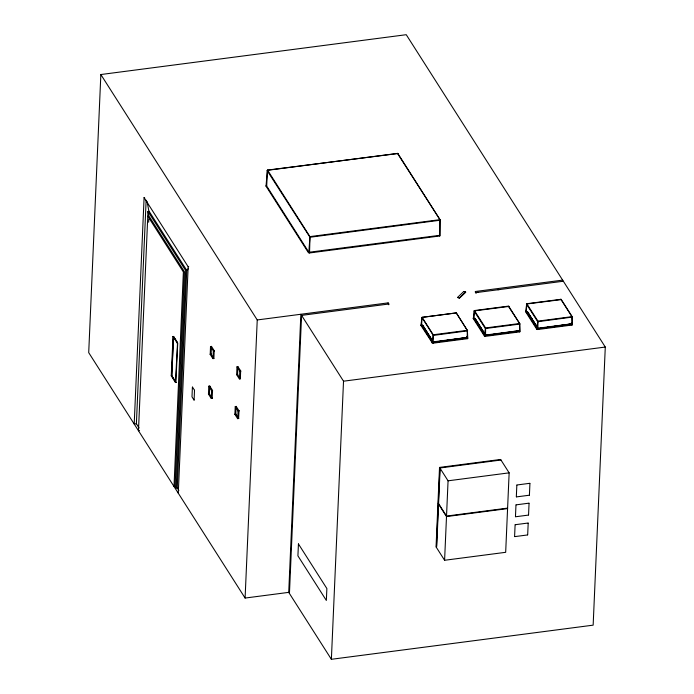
<?xml version="1.0" encoding="UTF-8"?>
<svg xmlns="http://www.w3.org/2000/svg" width="694" height="694" viewBox="0 0 694 694"><rect width="100%" height="100%" fill="white"/><g stroke="black" fill="none" stroke-linecap="round" stroke-linejoin="round"><path stroke-width="1.04" d="M467.747 338.169L467.383 330.327L433.195 334.777L433.36 335.393L467.652 330.847L456.296 312.925L467.296 330.405L467.201 338.724A0.911 0.46 2.5 0 0 467.782 338.16L466.68 336.425M177.222 343.391L177.534 342.715L175.469 382.541L171.262 375.749L173.014 336.477M177.534 342.715L173.439 336.434L171.696 375.688L175.842 382.489L177.733 343.2L173.647 336.529M212.26 398.174L211.202 398.408L208.469 394.097L208.773 386.298M210.221 354.408L210.508 346.566L211.575 346.401M211.28 398.321L211.601 390.601L208.851 386.228M214.325 350.895L213.344 351.008L213.015 358.598M238.719 418.473L237.66 418.708L234.91 414.327L235.231 406.589L236.229 406.493M236.68 374.699L236.966 366.857L237.955 366.675L237.548 374.587M237.738 418.638L238.059 410.917L235.309 406.519L236.298 406.424M240.783 371.195L239.803 371.299L239.473 378.889M100.847 74.536L88.711 352.639L245.095 598.054L288.73 592.364L331.376 659.3L593.153 625.155L605.289 347.052L406.25 34.7L100.847 74.536L257.24 319.951L245.095 598.054M144.638 197.504L144.092 197.582L134.202 424.034L136.388 423.748L139.052 427.938M136.388 423.748L146.139 200.271M178.861 490.406L177.256 487.891L176.172 488.038L185.662 270.521L147.987 211.392L138.47 430.731L139.563 430.584M148.655 222.236L148.794 219.139M149.037 212.182L147.154 201.659M176.172 488.038L175.105 486.364L184.474 271.822L148.924 216.051L147.987 211.392M177.256 487.891L186.755 270.374L149.08 211.254M178.28 493.2L188.161 266.739L144.092 197.582M192.403 387.139L191.995 396.821L194.042 400.126M194.12 400.039L194.502 390.271M212.156 398.209L212.546 390.653L211.609 390.774M213.891 358.477L212.937 358.685L210.239 354.443L211.106 354.33L213.891 358.546L214.186 350.696M237.686 374.578L236.697 374.734L239.395 378.976L240.35 378.777L240.653 371.012L239.742 371.03L237.044 366.788M266.045 186.139L267.337 170.325L397.775 153.374L440.326 220.198L310.027 237.244L309.94 236.619L440.022 219.66L440.135 235.439A0.911 0.46 2.5 0 1 439.545 236.003L309.533 252.963A0.911 0.46 2.5 0 1 308.379 252.625L266.01 186.139A0.911 0.46 2.5 0 1 266.6 185.584L266.635 185.628M266.713 185.61L267.468 170.099L398.009 153.521M288.73 592.364L300.866 314.261L343.521 381.197L331.376 659.3M289.441 593.483L301.578 315.38L388.84 303.998L388.77 304.77M266.461 185.688L308.821 252.252L309.958 236.645L267.563 170.117L267.121 170.594L309.984 237.253L309.533 252.963M257.24 319.951L388.128 302.879L388.137 303.851M421.536 324.896L421.536 324.896A0.911 0.46 2.5 0 0 420.928 325.425L422.021 317.401L456.175 312.925L422.039 317.323M421.631 324.896L421.987 317.54L433.273 335.393L433.169 343.157L467.201 338.724M432.588 341.327L422.559 325.13M420.92 325.425L432.215 342.758L433.247 334.794L422.117 317.332M433.36 342.272L466.221 337.622M439.528 467.426L436.058 546.889L444.594 560.275L505.674 552.311L509.144 472.848L500.608 459.463L439.528 467.426L448.064 480.812L444.594 560.275M436.413 547.445L439.883 467.99L500.964 460.018M436.717 546.456L440.143 467.99M465.917 337.77L433.542 342.289M473.889 318.069L473.889 318.069A0.911 0.46 2.5 0 0 473.282 318.598L474.375 310.565L508.641 306.097L519.98 324.037L485.358 328.531L474.019 310.929L508.945 306.436M473.993 318.043L474.392 310.496L485.626 328.019L485.522 336.33L519.554 331.897A0.911 0.46 2.5 0 0 520.136 331.333L519.659 323.499L485.462 327.967L484.369 336L473.273 318.598M562.643 280.116L475.381 291.497L475.399 292.512M485.496 335.367L474.913 318.303M475.381 291.497L476.023 293.389M485.626 335.428L518.539 330.838M514.592 536.549L515.104 524.829M515.46 516.683L515.972 504.963M516.327 496.817L516.839 485.097M571.388 322.762L572.455 324.506A0.911 0.46 2.5 0 1 571.908 325.061L537.876 329.503A0.911 0.46 2.5 0 1 536.722 329.173L525.627 311.771L526.729 303.738L561.082 299.288L572.411 317.054L537.755 321.721L526.399 304.015L561.299 299.608M526.347 311.216L526.746 303.668L537.98 321.192L537.876 329.503M537.746 328.453L527.266 311.476M527.683 534.84L528.195 523.12M528.55 514.974L529.062 503.254M529.418 495.108L529.93 483.388M536.757 329.164L537.815 321.14L572.003 316.672L572.455 324.506M570.876 324.306L538.258 328.67L570.893 324.003M570.624 324.115L538.249 328.626M236.099 406.476L235.787 414.214L238.658 418.543M240.35 378.794L237.565 374.621M238.615 418.525L238.996 410.666M397.428 153.357L439.97 219.686L439.545 236.003M508.364 306.271L519.641 323.551L519.554 331.897M421.371 325.009L432.466 342.376M473.724 318.182L484.82 335.549M526.078 311.346L537.173 328.713M176.016 382.299L175.521 382.325M173.561 336.547L171.843 375.706L175.92 382.342M466.195 337.943L433.62 342.281M186.755 270.374L188.412 268.569M459.471 298.047L457.511 297.483L463.731 291.523L465.691 292.087L459.532 298.038M209.475 394.027L212.199 398.252M235.934 414.318L234.962 414.465M212.59 390.627L211.575 390.522M239.048 410.926L238.068 411.074M439.597 235.335L308.951 252.278M467.262 338.047L432.596 342.48M519.615 331.22L484.941 335.644M571.951 324.402L572.012 316.75L560.839 299.227M518.357 330.76L485.956 334.994M465.917 337.614L433.464 341.83M570.659 323.942L538.31 328.167M518.297 331.229L485.93 335.454M188.161 266.739L188.707 266.669M476.344 292.538L478.14 292.313M497.884 289.736L499.68 289.502M476.093 292.616L563.355 281.235M173.552 336.46L173.092 336.486L177.1 342.767M172.953 336.694L173.396 336.642M214.273 350.635L213.284 350.739L210.586 346.497M210.178 354.131L211.176 354.018M171.262 375.627L171.696 375.575M171.383 376.252L171.817 376.191M485.974 335.454L518.262 331.238M175.365 382.498L175.799 382.437M236.637 374.43L237.634 374.318M208.773 386.315L209.84 386.133M208.443 393.862L209.441 393.75M208.504 394.175L209.397 394.053L209.77 386.202M343.521 381.197L605.289 347.052M238.033 410.813L238.909 410.701L236.177 406.406M234.902 414.153L235.899 414.049M175.105 486.364L174.012 486.503L183.381 271.97L147.839 216.19M448.064 480.812L509.144 472.848M516.952 484.985L529.826 483.302M516.431 496.904L529.305 495.221M516.084 504.85L528.958 503.167M507.6 508.112L446.52 516.076L438.348 503.245M507.583 508.607L446.502 516.57L438.322 503.74M515.573 516.761L528.438 515.087M515.226 524.707L528.091 523.033M514.705 536.627L527.57 534.953M456.01 313.098L456.591 313.272M211.505 346.471L211.089 354.287M240.731 370.934L237.912 366.675M212.538 390.366L209.718 386.116M463.748 291.541L465.709 292.105L459.489 297.986L457.528 297.422M537.295 328.817L571.804 324.445L571.908 325.061M485.444 335.029L474.887 318.477M526.243 311.242L526.26 311.25A0.911 0.46 2.5 0 0 525.636 311.771M527.353 311.537L537.321 327.178M527.24 311.649L537.763 328.158M537.303 327.672L527.327 312.014M475 318.364L485.522 334.872M432.614 340.832L422.629 325.156M422.533 325.304L432.501 340.945M388.128 302.879L388.84 303.998M211.453 346.384L214.16 350.626M192.481 387.07L194.476 390.193M433.169 343.157A0.911 0.46 2.5 0 1 432.015 342.827M485.522 336.33A0.911 0.46 2.5 0 1 484.369 336M298.437 543.931L297.917 555.851L326.353 600.466L326.874 588.547L298.437 543.931"/></g></svg>
